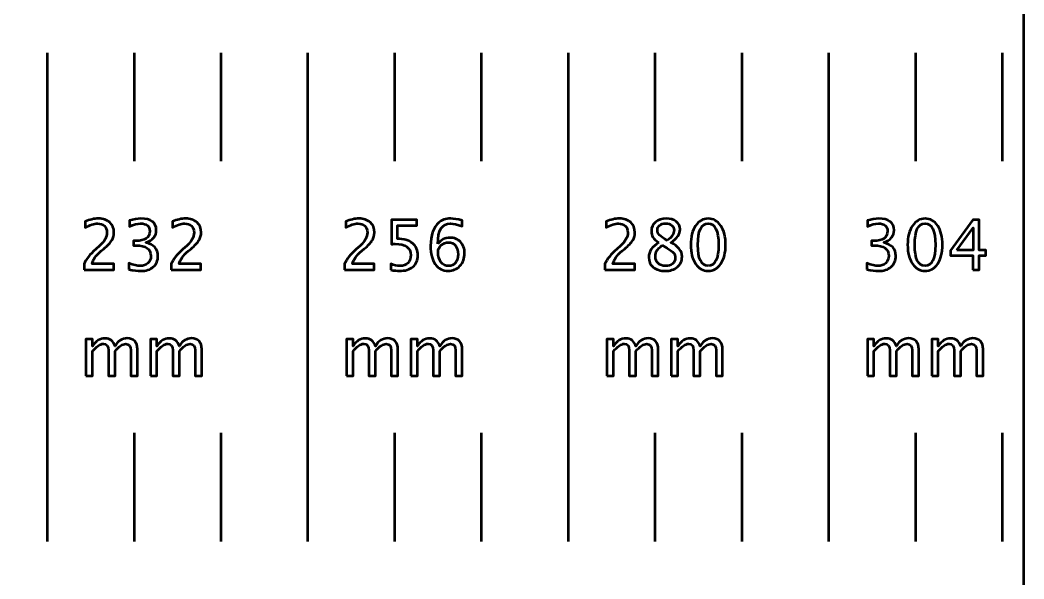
# Model space of a CAD drawing. Header units: centimetres. Extents: x -120 to 105, y -79 to 117.
# Drawn here: x 52.95 to 62.2, y -17.59 to -12.45 of the extents above; entities that cross this region are included whole.
import ezdxf

# ---------------------------------------------------------------- set-up
doc = ezdxf.new("R2010")
doc.units = ezdxf.units.CM
doc.header["$MEASUREMENT"] = 0
doc.layers.add('Layer 1', color=7, linetype='Continuous')

msp = doc.modelspace()

# ---------------------------------------------------------------- linework, layer by layer
at = {"layer": 'Layer 1', "lineweight": 53}
msp.add_open_spline([(23.8, -33.7), (23.52386, -33.7), (23.3, -33.47614), (23.3, -33.2), (23.3, -33.2), (23.3, -33.2), (23.3, 6.2), (23.3, 6.2), (23.3, 6.2), (23.3, 6.47614), (23.52386, 6.7), (23.8, 6.7), (23.8, 6.7), (27.54218, 6.7), (33.02796, 6.7), (36.2, 6.7), (36.2, 6.7), (36.47614, 6.7), (36.7, 6.47614), (36.7, 6.2), (36.7, 6.2), (36.7, 6.2), (36.7, -11.3), (36.7, -11.3), (36.7, -11.3), (36.7, -11.3), (61.7, -11.3), (61.7, -11.3), (61.7, -11.3), (61.97614, -11.3), (62.2, -11.52386), (62.2, -11.8), (62.2, -11.8), (62.2, -11.8), (62.2, -18.2), (62.2, -18.2), (62.2, -18.2), (62.2, -18.47614), (61.97614, -18.7), (61.7, -18.7), (61.7, -18.7), (61.7, -18.7), (36.7, -18.7), (36.7, -18.7), (36.7, -18.7), (36.7, -18.7), (36.7, -33.2), (36.7, -33.2), (36.7, -33.2), (36.7, -33.47614), (36.47614, -33.7), (36.2, -33.7), (36.2, -33.7), (31.42225, -33.7), (28.57775, -33.7), (23.8, -33.7)], degree=3, knots=[0, 0, 0, 0, 0.0666667, 0.0666667, 0.0666667, 0.0666667, 0.1333333, 0.1333333, 0.1333333, 0.1333333, 0.2, 0.2, 0.2, 0.2, 0.2666667, 0.2666667, 0.2666667, 0.2666667, 0.3333333, 0.3333333, 0.3333333, 0.3333333, 0.4, 0.4, 0.4, 0.4, 0.4666667, 0.4666667, 0.4666667, 0.4666667, 0.5333333, 0.5333333, 0.5333333, 0.5333333, 0.6, 0.6, 0.6, 0.6, 0.6666667, 0.6666667, 0.6666667, 0.6666667, 0.7333333, 0.7333333, 0.7333333, 0.7333333, 0.8, 0.8, 0.8, 0.8, 0.8666667, 0.8666667, 0.8666667, 0.8666667, 1, 1, 1, 1], dxfattribs=at)
at = {"layer": 'Layer 1', "color": 5, "lineweight": 53}
for points in [[(53.2, -12.75), (53.2, -12.75), (53.2, -17.25), (53.2, -17.25)], [(54, -12.75), (54, -12.75), (54, -13.75), (54, -13.75)], [(54.8, -12.75), (54.8, -12.75), (54.8, -13.75), (54.8, -13.75)], [(55.6, -12.75), (55.6, -12.75), (55.6, -17.25), (55.6, -17.25)], [(56.4, -12.75), (56.4, -12.75), (56.4, -13.75), (56.4, -13.75)], [(57.2, -12.75), (57.2, -12.75), (57.2, -13.75), (57.2, -13.75)], [(58, -12.75), (58, -12.75), (58, -17.25), (58, -17.25)], [(58.8, -12.75), (58.8, -12.75), (58.8, -13.75), (58.8, -13.75)], [(59.6, -12.75), (59.6, -12.75), (59.6, -13.75), (59.6, -13.75)], [(60.4, -12.75), (60.4, -12.75), (60.4, -17.25), (60.4, -17.25)], [(61.2, -12.75), (61.2, -12.75), (61.2, -13.75), (61.2, -13.75)], [(62, -12.75), (62, -12.75), (62, -13.75), (62, -13.75)], [(54, -16.25), (54, -16.25), (54, -17.25), (54, -17.25)], [(54.8, -16.25), (54.8, -16.25), (54.8, -17.25), (54.8, -17.25)], [(56.4, -16.25), (56.4, -16.25), (56.4, -17.25), (56.4, -17.25)], [(57.2, -16.25), (57.2, -16.25), (57.2, -17.25), (57.2, -17.25)], [(58.8, -16.25), (58.8, -16.25), (58.8, -17.25), (58.8, -17.25)], [(59.6, -16.25), (59.6, -16.25), (59.6, -17.25), (59.6, -17.25)], [(61.2, -16.25), (61.2, -16.25), (61.2, -17.25), (61.2, -17.25)], [(62, -16.25), (62, -16.25), (62, -17.25), (62, -17.25)]]:
    msp.add_open_spline(points, degree=3, dxfattribs=at)
for points, knots in [([(53.53972, -14.74738), (53.53972, -14.74738), (53.53972, -14.69404), (53.53972, -14.69404), (53.53972, -14.69404), (53.5575, -14.65245), (53.59337, -14.60704), (53.64745, -14.55804), (53.64745, -14.55804), (53.64745, -14.55804), (53.68238, -14.52672), (53.68238, -14.52672), (53.68238, -14.52672), (53.72736, -14.48587), (53.7499, -14.44544), (53.7499, -14.40522), (53.7499, -14.40522), (53.7499, -14.3795), (53.74217, -14.35939), (53.72683, -14.34468), (53.72683, -14.34468), (53.71148, -14.32997), (53.69021, -14.32256), (53.66322, -14.32256), (53.66322, -14.32256), (53.63168, -14.32256), (53.59433, -14.33463), (53.55115, -14.35876), (53.55115, -14.35876), (53.55115, -14.35876), (53.55115, -14.30542), (53.55115, -14.30542), (53.55115, -14.30542), (53.59189, -14.28637), (53.63243, -14.27684), (53.67285, -14.27684), (53.67285, -14.27684), (53.71582, -14.27684), (53.75032, -14.28838), (53.77636, -14.31156), (53.77636, -14.31156), (53.80229, -14.33474), (53.81531, -14.36543), (53.81531, -14.40374), (53.81531, -14.40374), (53.81531, -14.43126), (53.80874, -14.4557), (53.79562, -14.47698), (53.79562, -14.47698), (53.78239, -14.49835), (53.75794, -14.52418), (53.72207, -14.55466), (53.72207, -14.55466), (53.72207, -14.55466), (53.69847, -14.57477), (53.69847, -14.57477), (53.69847, -14.57477), (53.64936, -14.61636), (53.621, -14.65615), (53.61338, -14.69404), (53.61338, -14.69404), (53.61338, -14.69404), (53.8134, -14.69404), (53.8134, -14.69404), (53.8134, -14.69404), (53.8134, -14.69404), (53.8134, -14.74738), (53.8134, -14.74738), (53.8134, -14.74738), (53.8134, -14.74738), (53.53972, -14.74738), (53.53972, -14.74738)], [0, 0, 0, 0, 0.0526316, 0.0526316, 0.0526316, 0.0526316, 0.1052632, 0.1052632, 0.1052632, 0.1052632, 0.1578947, 0.1578947, 0.1578947, 0.1578947, 0.2105263, 0.2105263, 0.2105263, 0.2105263, 0.2631579, 0.2631579, 0.2631579, 0.2631579, 0.3157895, 0.3157895, 0.3157895, 0.3157895, 0.3684211, 0.3684211, 0.3684211, 0.3684211, 0.4210526, 0.4210526, 0.4210526, 0.4210526, 0.4736842, 0.4736842, 0.4736842, 0.4736842, 0.5263158, 0.5263158, 0.5263158, 0.5263158, 0.5789474, 0.5789474, 0.5789474, 0.5789474, 0.6315789, 0.6315789, 0.6315789, 0.6315789, 0.6842105, 0.6842105, 0.6842105, 0.6842105, 0.7368421, 0.7368421, 0.7368421, 0.7368421, 0.7894737, 0.7894737, 0.7894737, 0.7894737, 0.8421053, 0.8421053, 0.8421053, 0.8421053, 0.8947368, 0.8947368, 0.8947368, 0.8947368, 1, 1, 1, 1]), ([(53.95331, -14.7442), (53.95331, -14.7442), (53.95331, -14.68705), (53.95331, -14.68705), (53.95331, -14.68705), (53.99691, -14.70441), (54.0311, -14.71309), (54.05618, -14.71309), (54.05618, -14.71309), (54.08571, -14.71309), (54.10952, -14.70462), (54.12783, -14.68758), (54.12783, -14.68758), (54.14614, -14.67054), (54.15524, -14.64832), (54.15524, -14.62101), (54.15524, -14.62101), (54.15524, -14.55624), (54.11016, -14.52386), (54.01999, -14.52386), (54.01999, -14.52386), (54.01999, -14.52386), (53.99586, -14.52386), (53.99586, -14.52386), (53.99586, -14.52386), (53.99586, -14.52386), (53.99586, -14.4829), (53.99586, -14.4829), (53.99586, -14.4829), (53.99586, -14.4829), (54.01723, -14.48258), (54.01723, -14.48258), (54.01723, -14.48258), (54.10201, -14.48258), (54.14445, -14.45274), (54.14445, -14.39294), (54.14445, -14.39294), (54.14445, -14.34606), (54.11629, -14.32256), (54.0601, -14.32256), (54.0601, -14.32256), (54.02993, -14.32256), (53.99649, -14.33124), (53.95966, -14.3486), (53.95966, -14.3486), (53.95966, -14.3486), (53.95966, -14.29526), (53.95966, -14.29526), (53.95966, -14.29526), (53.99575, -14.28298), (54.03057, -14.27684), (54.06401, -14.27684), (54.06401, -14.27684), (54.10952, -14.27684), (54.14455, -14.28595), (54.16889, -14.30415), (54.16889, -14.30415), (54.19323, -14.32225), (54.20541, -14.3486), (54.20541, -14.3831), (54.20541, -14.3831), (54.20541, -14.43697), (54.17355, -14.47539), (54.10973, -14.49825), (54.10973, -14.49825), (54.18371, -14.5155), (54.22065, -14.55603), (54.22065, -14.62006), (54.22065, -14.62006), (54.22065, -14.66324), (54.20636, -14.69721), (54.17789, -14.72187), (54.17789, -14.72187), (54.14942, -14.74653), (54.11026, -14.75881), (54.06052, -14.75881), (54.06052, -14.75881), (54.03216, -14.75881), (53.99649, -14.75394), (53.95331, -14.7442)], [0, 0, 0, 0, 0.047619, 0.047619, 0.047619, 0.047619, 0.0952381, 0.0952381, 0.0952381, 0.0952381, 0.1428571, 0.1428571, 0.1428571, 0.1428571, 0.1904762, 0.1904762, 0.1904762, 0.1904762, 0.2380952, 0.2380952, 0.2380952, 0.2380952, 0.2857143, 0.2857143, 0.2857143, 0.2857143, 0.3333333, 0.3333333, 0.3333333, 0.3333333, 0.3809524, 0.3809524, 0.3809524, 0.3809524, 0.4285714, 0.4285714, 0.4285714, 0.4285714, 0.4761905, 0.4761905, 0.4761905, 0.4761905, 0.5238095, 0.5238095, 0.5238095, 0.5238095, 0.5714286, 0.5714286, 0.5714286, 0.5714286, 0.6190476, 0.6190476, 0.6190476, 0.6190476, 0.6666667, 0.6666667, 0.6666667, 0.6666667, 0.7142857, 0.7142857, 0.7142857, 0.7142857, 0.7619048, 0.7619048, 0.7619048, 0.7619048, 0.8095238, 0.8095238, 0.8095238, 0.8095238, 0.8571429, 0.8571429, 0.8571429, 0.8571429, 0.9047619, 0.9047619, 0.9047619, 0.9047619, 1, 1, 1, 1]), ([(54.34278, -14.74738), (54.34278, -14.74738), (54.34278, -14.69404), (54.34278, -14.69404), (54.34278, -14.69404), (54.36056, -14.65245), (54.39643, -14.60704), (54.45051, -14.55804), (54.45051, -14.55804), (54.45051, -14.55804), (54.48544, -14.52672), (54.48544, -14.52672), (54.48544, -14.52672), (54.53042, -14.48587), (54.55296, -14.44544), (54.55296, -14.40522), (54.55296, -14.40522), (54.55296, -14.3795), (54.54523, -14.35939), (54.52989, -14.34468), (54.52989, -14.34468), (54.51454, -14.32997), (54.49327, -14.32256), (54.46628, -14.32256), (54.46628, -14.32256), (54.43474, -14.32256), (54.39739, -14.33463), (54.35421, -14.35876), (54.35421, -14.35876), (54.35421, -14.35876), (54.35421, -14.30542), (54.35421, -14.30542), (54.35421, -14.30542), (54.39495, -14.28637), (54.43549, -14.27684), (54.47591, -14.27684), (54.47591, -14.27684), (54.51888, -14.27684), (54.55338, -14.28838), (54.57942, -14.31156), (54.57942, -14.31156), (54.60535, -14.33474), (54.61837, -14.36543), (54.61837, -14.40374), (54.61837, -14.40374), (54.61837, -14.43126), (54.6118, -14.4557), (54.59868, -14.47698), (54.59868, -14.47698), (54.58545, -14.49835), (54.561, -14.52418), (54.52513, -14.55466), (54.52513, -14.55466), (54.52513, -14.55466), (54.50153, -14.57477), (54.50153, -14.57477), (54.50153, -14.57477), (54.45242, -14.61636), (54.42406, -14.65615), (54.41644, -14.69404), (54.41644, -14.69404), (54.41644, -14.69404), (54.61646, -14.69404), (54.61646, -14.69404), (54.61646, -14.69404), (54.61646, -14.69404), (54.61646, -14.74738), (54.61646, -14.74738), (54.61646, -14.74738), (54.61646, -14.74738), (54.34278, -14.74738), (54.34278, -14.74738)], [0, 0, 0, 0, 0.0526316, 0.0526316, 0.0526316, 0.0526316, 0.1052632, 0.1052632, 0.1052632, 0.1052632, 0.1578947, 0.1578947, 0.1578947, 0.1578947, 0.2105263, 0.2105263, 0.2105263, 0.2105263, 0.2631579, 0.2631579, 0.2631579, 0.2631579, 0.3157895, 0.3157895, 0.3157895, 0.3157895, 0.3684211, 0.3684211, 0.3684211, 0.3684211, 0.4210526, 0.4210526, 0.4210526, 0.4210526, 0.4736842, 0.4736842, 0.4736842, 0.4736842, 0.5263158, 0.5263158, 0.5263158, 0.5263158, 0.5789474, 0.5789474, 0.5789474, 0.5789474, 0.6315789, 0.6315789, 0.6315789, 0.6315789, 0.6842105, 0.6842105, 0.6842105, 0.6842105, 0.7368421, 0.7368421, 0.7368421, 0.7368421, 0.7894737, 0.7894737, 0.7894737, 0.7894737, 0.8421053, 0.8421053, 0.8421053, 0.8421053, 0.8947368, 0.8947368, 0.8947368, 0.8947368, 1, 1, 1, 1]), ([(55.93972, -14.74738), (55.93972, -14.74738), (55.93972, -14.69404), (55.93972, -14.69404), (55.93972, -14.69404), (55.9575, -14.65245), (55.99337, -14.60704), (56.04745, -14.55804), (56.04745, -14.55804), (56.04745, -14.55804), (56.08238, -14.52672), (56.08238, -14.52672), (56.08238, -14.52672), (56.12736, -14.48587), (56.1499, -14.44544), (56.1499, -14.40522), (56.1499, -14.40522), (56.1499, -14.3795), (56.14217, -14.35939), (56.12683, -14.34468), (56.12683, -14.34468), (56.11148, -14.32997), (56.09021, -14.32256), (56.06322, -14.32256), (56.06322, -14.32256), (56.03168, -14.32256), (55.99433, -14.33463), (55.95115, -14.35876), (55.95115, -14.35876), (55.95115, -14.35876), (55.95115, -14.30542), (55.95115, -14.30542), (55.95115, -14.30542), (55.99189, -14.28637), (56.03243, -14.27684), (56.07285, -14.27684), (56.07285, -14.27684), (56.11582, -14.27684), (56.15032, -14.28838), (56.17636, -14.31156), (56.17636, -14.31156), (56.20229, -14.33474), (56.21531, -14.36543), (56.21531, -14.40374), (56.21531, -14.40374), (56.21531, -14.43126), (56.20874, -14.4557), (56.19562, -14.47698), (56.19562, -14.47698), (56.18239, -14.49835), (56.15794, -14.52418), (56.12207, -14.55466), (56.12207, -14.55466), (56.12207, -14.55466), (56.09847, -14.57477), (56.09847, -14.57477), (56.09847, -14.57477), (56.04936, -14.61636), (56.021, -14.65615), (56.01338, -14.69404), (56.01338, -14.69404), (56.01338, -14.69404), (56.2134, -14.69404), (56.2134, -14.69404), (56.2134, -14.69404), (56.2134, -14.69404), (56.2134, -14.74738), (56.2134, -14.74738), (56.2134, -14.74738), (56.2134, -14.74738), (55.93972, -14.74738), (55.93972, -14.74738)], [0, 0, 0, 0, 0.0526316, 0.0526316, 0.0526316, 0.0526316, 0.1052632, 0.1052632, 0.1052632, 0.1052632, 0.1578947, 0.1578947, 0.1578947, 0.1578947, 0.2105263, 0.2105263, 0.2105263, 0.2105263, 0.2631579, 0.2631579, 0.2631579, 0.2631579, 0.3157895, 0.3157895, 0.3157895, 0.3157895, 0.3684211, 0.3684211, 0.3684211, 0.3684211, 0.4210526, 0.4210526, 0.4210526, 0.4210526, 0.4736842, 0.4736842, 0.4736842, 0.4736842, 0.5263158, 0.5263158, 0.5263158, 0.5263158, 0.5789474, 0.5789474, 0.5789474, 0.5789474, 0.6315789, 0.6315789, 0.6315789, 0.6315789, 0.6842105, 0.6842105, 0.6842105, 0.6842105, 0.7368421, 0.7368421, 0.7368421, 0.7368421, 0.7894737, 0.7894737, 0.7894737, 0.7894737, 0.8421053, 0.8421053, 0.8421053, 0.8421053, 0.8947368, 0.8947368, 0.8947368, 0.8947368, 1, 1, 1, 1]), ([(56.36601, -14.74929), (56.36601, -14.74929), (56.36601, -14.69467), (56.36601, -14.69467), (56.36601, -14.69467), (56.39638, -14.70695), (56.42517, -14.71309), (56.45269, -14.71309), (56.45269, -14.71309), (56.48274, -14.71309), (56.50645, -14.7042), (56.5237, -14.68642), (56.5237, -14.68642), (56.54095, -14.66864), (56.54953, -14.64419), (56.54953, -14.61308), (56.54953, -14.61308), (56.54953, -14.57963), (56.53735, -14.55402), (56.51301, -14.53635), (56.51301, -14.53635), (56.48867, -14.51867), (56.45343, -14.50989), (56.40739, -14.50989), (56.40739, -14.50989), (56.3967, -14.50989), (56.38538, -14.51063), (56.37363, -14.51211), (56.37363, -14.51211), (56.37363, -14.51211), (56.37363, -14.28827), (56.37363, -14.28827), (56.37363, -14.28827), (56.37363, -14.28827), (56.60604, -14.28827), (56.60604, -14.28827), (56.60604, -14.28827), (56.60604, -14.28827), (56.60604, -14.34161), (56.60604, -14.34161), (56.60604, -14.34161), (56.60604, -14.34161), (56.42697, -14.34161), (56.42697, -14.34161), (56.42697, -14.34161), (56.42697, -14.34161), (56.42697, -14.4629), (56.42697, -14.4629), (56.42697, -14.4629), (56.48603, -14.4629), (56.53206, -14.47645), (56.56519, -14.50354), (56.56519, -14.50354), (56.59831, -14.53053), (56.61493, -14.56799), (56.61493, -14.61593), (56.61493, -14.61593), (56.61493, -14.6606), (56.5999, -14.69552), (56.56985, -14.72082), (56.56985, -14.72082), (56.53979, -14.74611), (56.4983, -14.75881), (56.44539, -14.75881), (56.44539, -14.75881), (56.42178, -14.75881), (56.39533, -14.75564), (56.36601, -14.74929)], [0, 0, 0, 0, 0.0555556, 0.0555556, 0.0555556, 0.0555556, 0.1111111, 0.1111111, 0.1111111, 0.1111111, 0.1666667, 0.1666667, 0.1666667, 0.1666667, 0.2222222, 0.2222222, 0.2222222, 0.2222222, 0.2777778, 0.2777778, 0.2777778, 0.2777778, 0.3333333, 0.3333333, 0.3333333, 0.3333333, 0.3888889, 0.3888889, 0.3888889, 0.3888889, 0.4444444, 0.4444444, 0.4444444, 0.4444444, 0.5, 0.5, 0.5, 0.5, 0.5555556, 0.5555556, 0.5555556, 0.5555556, 0.6111111, 0.6111111, 0.6111111, 0.6111111, 0.6666667, 0.6666667, 0.6666667, 0.6666667, 0.7222222, 0.7222222, 0.7222222, 0.7222222, 0.7777778, 0.7777778, 0.7777778, 0.7777778, 0.8333333, 0.8333333, 0.8333333, 0.8333333, 0.8888889, 0.8888889, 0.8888889, 0.8888889, 1, 1, 1, 1]), ([(56.79929, -14.50947), (56.8285, -14.47168), (56.86522, -14.45274), (56.90946, -14.45274), (56.90946, -14.45274), (56.94957, -14.45274), (56.98238, -14.46597), (57.00799, -14.49253), (57.00799, -14.49253), (57.0335, -14.5191), (57.04631, -14.55318), (57.04631, -14.59477), (57.04631, -14.59477), (57.04631, -14.6425), (57.03202, -14.68176), (57.00334, -14.71256), (57.00334, -14.71256), (56.97466, -14.74336), (56.93825, -14.75881), (56.89391, -14.75881), (56.89391, -14.75881), (56.84353, -14.75881), (56.80395, -14.73838), (56.77548, -14.69764), (56.77548, -14.69764), (56.7469, -14.65679), (56.73262, -14.60027), (56.73262, -14.5282), (56.73262, -14.5282), (56.73262, -14.43104), (56.75759, -14.35982), (56.80744, -14.31431), (56.80744, -14.31431), (56.83453, -14.28933), (56.872, -14.27684), (56.91973, -14.27684), (56.91973, -14.27684), (56.94746, -14.27684), (56.98185, -14.28256), (57.02281, -14.29399), (57.02281, -14.29399), (57.02281, -14.29399), (57.02281, -14.34733), (57.02281, -14.34733), (57.02281, -14.34733), (56.97952, -14.33082), (56.94396, -14.32256), (56.91602, -14.32256), (56.91602, -14.32256), (56.83824, -14.32256), (56.79929, -14.3849), (56.79929, -14.50947)], [0, 0, 0, 0, 0.0714286, 0.0714286, 0.0714286, 0.0714286, 0.1428571, 0.1428571, 0.1428571, 0.1428571, 0.2142857, 0.2142857, 0.2142857, 0.2142857, 0.2857143, 0.2857143, 0.2857143, 0.2857143, 0.3571429, 0.3571429, 0.3571429, 0.3571429, 0.4285714, 0.4285714, 0.4285714, 0.4285714, 0.5, 0.5, 0.5, 0.5, 0.5714286, 0.5714286, 0.5714286, 0.5714286, 0.6428571, 0.6428571, 0.6428571, 0.6428571, 0.7142857, 0.7142857, 0.7142857, 0.7142857, 0.7857143, 0.7857143, 0.7857143, 0.7857143, 0.8571429, 0.8571429, 0.8571429, 0.8571429, 1, 1, 1, 1]), ([(58.33972, -14.74738), (58.33972, -14.74738), (58.33972, -14.69404), (58.33972, -14.69404), (58.33972, -14.69404), (58.3575, -14.65245), (58.39337, -14.60704), (58.44745, -14.55804), (58.44745, -14.55804), (58.44745, -14.55804), (58.48238, -14.52672), (58.48238, -14.52672), (58.48238, -14.52672), (58.52736, -14.48587), (58.5499, -14.44544), (58.5499, -14.40522), (58.5499, -14.40522), (58.5499, -14.3795), (58.54217, -14.35939), (58.52683, -14.34468), (58.52683, -14.34468), (58.51148, -14.32997), (58.49021, -14.32256), (58.46322, -14.32256), (58.46322, -14.32256), (58.43168, -14.32256), (58.39433, -14.33463), (58.35115, -14.35876), (58.35115, -14.35876), (58.35115, -14.35876), (58.35115, -14.30542), (58.35115, -14.30542), (58.35115, -14.30542), (58.39189, -14.28637), (58.43243, -14.27684), (58.47285, -14.27684), (58.47285, -14.27684), (58.51582, -14.27684), (58.55032, -14.28838), (58.57636, -14.31156), (58.57636, -14.31156), (58.60229, -14.33474), (58.61531, -14.36543), (58.61531, -14.40374), (58.61531, -14.40374), (58.61531, -14.43126), (58.60874, -14.4557), (58.59562, -14.47698), (58.59562, -14.47698), (58.58239, -14.49835), (58.55794, -14.52418), (58.52207, -14.55466), (58.52207, -14.55466), (58.52207, -14.55466), (58.49847, -14.57477), (58.49847, -14.57477), (58.49847, -14.57477), (58.44936, -14.61636), (58.421, -14.65615), (58.41338, -14.69404), (58.41338, -14.69404), (58.41338, -14.69404), (58.6134, -14.69404), (58.6134, -14.69404), (58.6134, -14.69404), (58.6134, -14.69404), (58.6134, -14.74738), (58.6134, -14.74738), (58.6134, -14.74738), (58.6134, -14.74738), (58.33972, -14.74738), (58.33972, -14.74738)], [0, 0, 0, 0, 0.0526316, 0.0526316, 0.0526316, 0.0526316, 0.1052632, 0.1052632, 0.1052632, 0.1052632, 0.1578947, 0.1578947, 0.1578947, 0.1578947, 0.2105263, 0.2105263, 0.2105263, 0.2105263, 0.2631579, 0.2631579, 0.2631579, 0.2631579, 0.3157895, 0.3157895, 0.3157895, 0.3157895, 0.3684211, 0.3684211, 0.3684211, 0.3684211, 0.4210526, 0.4210526, 0.4210526, 0.4210526, 0.4736842, 0.4736842, 0.4736842, 0.4736842, 0.5263158, 0.5263158, 0.5263158, 0.5263158, 0.5789474, 0.5789474, 0.5789474, 0.5789474, 0.6315789, 0.6315789, 0.6315789, 0.6315789, 0.6842105, 0.6842105, 0.6842105, 0.6842105, 0.7368421, 0.7368421, 0.7368421, 0.7368421, 0.7894737, 0.7894737, 0.7894737, 0.7894737, 0.8421053, 0.8421053, 0.8421053, 0.8421053, 0.8947368, 0.8947368, 0.8947368, 0.8947368, 1, 1, 1, 1]), ([(58.83459, -14.49751), (58.8094, -14.47994), (58.79183, -14.46364), (58.78199, -14.44851), (58.78199, -14.44851), (58.77215, -14.43348), (58.76728, -14.41527), (58.76728, -14.394), (58.76728, -14.394), (58.76728, -14.35929), (58.77998, -14.33103), (58.80527, -14.30934), (58.80527, -14.30934), (58.83067, -14.28764), (58.8638, -14.27684), (58.90465, -14.27684), (58.90465, -14.27684), (58.94233, -14.27684), (58.97291, -14.28605), (58.9963, -14.30447), (58.9963, -14.30447), (59.01969, -14.32278), (59.03144, -14.34669), (59.03144, -14.37601), (59.03144, -14.37601), (59.03144, -14.42046), (59.00297, -14.46099), (58.94614, -14.49751), (58.94614, -14.49751), (59.01525, -14.53137), (59.04986, -14.57508), (59.04986, -14.62863), (59.04986, -14.62863), (59.04986, -14.66684), (59.03536, -14.69806), (59.00646, -14.7224), (59.00646, -14.7224), (58.97757, -14.74664), (58.94042, -14.75881), (58.89492, -14.75881), (58.89492, -14.75881), (58.84951, -14.75881), (58.81289, -14.74738), (58.78495, -14.72452), (58.78495, -14.72452), (58.75712, -14.70177), (58.74315, -14.67171), (58.74315, -14.63456), (58.74315, -14.63456), (58.74315, -14.57953), (58.77363, -14.53391), (58.83459, -14.49751)], [0, 0, 0, 0, 0.0714286, 0.0714286, 0.0714286, 0.0714286, 0.1428571, 0.1428571, 0.1428571, 0.1428571, 0.2142857, 0.2142857, 0.2142857, 0.2142857, 0.2857143, 0.2857143, 0.2857143, 0.2857143, 0.3571429, 0.3571429, 0.3571429, 0.3571429, 0.4285714, 0.4285714, 0.4285714, 0.4285714, 0.5, 0.5, 0.5, 0.5, 0.5714286, 0.5714286, 0.5714286, 0.5714286, 0.6428571, 0.6428571, 0.6428571, 0.6428571, 0.7142857, 0.7142857, 0.7142857, 0.7142857, 0.7857143, 0.7857143, 0.7857143, 0.7857143, 0.8571429, 0.8571429, 0.8571429, 0.8571429, 1, 1, 1, 1]), ([(58.91206, -14.47835), (58.95482, -14.45009), (58.9762, -14.41877), (58.9762, -14.38416), (58.9762, -14.38416), (58.9762, -14.36564), (58.969, -14.35082), (58.95471, -14.3395), (58.95471, -14.3395), (58.94032, -14.32817), (58.92159, -14.32256), (58.89841, -14.32256), (58.89841, -14.32256), (58.87597, -14.32256), (58.85766, -14.32807), (58.84359, -14.33918), (58.84359, -14.33918), (58.82951, -14.35029), (58.82253, -14.36458), (58.82253, -14.38225), (58.82253, -14.38225), (58.82253, -14.3994), (58.82888, -14.41485), (58.84158, -14.42861), (58.84158, -14.42861), (58.85428, -14.44226), (58.87777, -14.45888), (58.91206, -14.47835)], [0, 0, 0, 0, 0.125, 0.125, 0.125, 0.125, 0.25, 0.25, 0.25, 0.25, 0.375, 0.375, 0.375, 0.375, 0.5, 0.5, 0.5, 0.5, 0.625, 0.625, 0.625, 0.625, 0.75, 0.75, 0.75, 0.75, 1, 1, 1, 1]), ([(59.29073, -14.75881), (59.24258, -14.75881), (59.20374, -14.73669), (59.17431, -14.69256), (59.17431, -14.69256), (59.14479, -14.64843), (59.13008, -14.59022), (59.13008, -14.51783), (59.13008, -14.51783), (59.13008, -14.44544), (59.14479, -14.38723), (59.17431, -14.3431), (59.17431, -14.3431), (59.20374, -14.29896), (59.24258, -14.27684), (59.29073, -14.27684), (59.29073, -14.27684), (59.3391, -14.27684), (59.37794, -14.29886), (59.40736, -14.34288), (59.40736, -14.34288), (59.43667, -14.38691), (59.45139, -14.44523), (59.45139, -14.51783), (59.45139, -14.51783), (59.45139, -14.59022), (59.43667, -14.64843), (59.40736, -14.69256), (59.40736, -14.69256), (59.37794, -14.73669), (59.3391, -14.75881), (59.29073, -14.75881)], [0, 0, 0, 0, 0.1111111, 0.1111111, 0.1111111, 0.1111111, 0.2222222, 0.2222222, 0.2222222, 0.2222222, 0.3333333, 0.3333333, 0.3333333, 0.3333333, 0.4444444, 0.4444444, 0.4444444, 0.4444444, 0.5555556, 0.5555556, 0.5555556, 0.5555556, 0.6666667, 0.6666667, 0.6666667, 0.6666667, 0.7777778, 0.7777778, 0.7777778, 0.7777778, 1, 1, 1, 1]), ([(59.29062, -14.71309), (59.35423, -14.71309), (59.38598, -14.648), (59.38598, -14.51783), (59.38598, -14.51783), (59.38598, -14.38765), (59.35423, -14.32256), (59.29062, -14.32256), (59.29062, -14.32256), (59.22723, -14.32256), (59.19548, -14.38765), (59.19548, -14.51783), (59.19548, -14.51783), (59.19548, -14.648), (59.22723, -14.71309), (59.29062, -14.71309)], [0, 0, 0, 0, 0.2, 0.2, 0.2, 0.2, 0.4, 0.4, 0.4, 0.4, 0.6, 0.6, 0.6, 0.6, 1, 1, 1, 1]), ([(60.75178, -14.7442), (60.75178, -14.7442), (60.75178, -14.68705), (60.75178, -14.68705), (60.75178, -14.68705), (60.79538, -14.70441), (60.82957, -14.71309), (60.85465, -14.71309), (60.85465, -14.71309), (60.88418, -14.71309), (60.90799, -14.70462), (60.9263, -14.68758), (60.9263, -14.68758), (60.94461, -14.67054), (60.95371, -14.64832), (60.95371, -14.62101), (60.95371, -14.62101), (60.95371, -14.55624), (60.90863, -14.52386), (60.81846, -14.52386), (60.81846, -14.52386), (60.81846, -14.52386), (60.79433, -14.52386), (60.79433, -14.52386), (60.79433, -14.52386), (60.79433, -14.52386), (60.79433, -14.4829), (60.79433, -14.4829), (60.79433, -14.4829), (60.79433, -14.4829), (60.8157, -14.48258), (60.8157, -14.48258), (60.8157, -14.48258), (60.90048, -14.48258), (60.94292, -14.45274), (60.94292, -14.39294), (60.94292, -14.39294), (60.94292, -14.34606), (60.91476, -14.32256), (60.85857, -14.32256), (60.85857, -14.32256), (60.8284, -14.32256), (60.79496, -14.33124), (60.75813, -14.3486), (60.75813, -14.3486), (60.75813, -14.3486), (60.75813, -14.29526), (60.75813, -14.29526), (60.75813, -14.29526), (60.79422, -14.28298), (60.82904, -14.27684), (60.86248, -14.27684), (60.86248, -14.27684), (60.90799, -14.27684), (60.94302, -14.28595), (60.96736, -14.30415), (60.96736, -14.30415), (60.9917, -14.32225), (61.00388, -14.3486), (61.00388, -14.3831), (61.00388, -14.3831), (61.00388, -14.43697), (60.97202, -14.47539), (60.9082, -14.49825), (60.9082, -14.49825), (60.98218, -14.5155), (61.01912, -14.55603), (61.01912, -14.62006), (61.01912, -14.62006), (61.01912, -14.66324), (61.00483, -14.69721), (60.97636, -14.72187), (60.97636, -14.72187), (60.94789, -14.74653), (60.90873, -14.75881), (60.85899, -14.75881), (60.85899, -14.75881), (60.83063, -14.75881), (60.79496, -14.75394), (60.75178, -14.7442)], [0, 0, 0, 0, 0.047619, 0.047619, 0.047619, 0.047619, 0.0952381, 0.0952381, 0.0952381, 0.0952381, 0.1428571, 0.1428571, 0.1428571, 0.1428571, 0.1904762, 0.1904762, 0.1904762, 0.1904762, 0.2380952, 0.2380952, 0.2380952, 0.2380952, 0.2857143, 0.2857143, 0.2857143, 0.2857143, 0.3333333, 0.3333333, 0.3333333, 0.3333333, 0.3809524, 0.3809524, 0.3809524, 0.3809524, 0.4285714, 0.4285714, 0.4285714, 0.4285714, 0.4761905, 0.4761905, 0.4761905, 0.4761905, 0.5238095, 0.5238095, 0.5238095, 0.5238095, 0.5714286, 0.5714286, 0.5714286, 0.5714286, 0.6190476, 0.6190476, 0.6190476, 0.6190476, 0.6666667, 0.6666667, 0.6666667, 0.6666667, 0.7142857, 0.7142857, 0.7142857, 0.7142857, 0.7619048, 0.7619048, 0.7619048, 0.7619048, 0.8095238, 0.8095238, 0.8095238, 0.8095238, 0.8571429, 0.8571429, 0.8571429, 0.8571429, 0.9047619, 0.9047619, 0.9047619, 0.9047619, 1, 1, 1, 1]), ([(61.2892, -14.75881), (61.24105, -14.75881), (61.20221, -14.73669), (61.17278, -14.69256), (61.17278, -14.69256), (61.14326, -14.64843), (61.12855, -14.59022), (61.12855, -14.51783), (61.12855, -14.51783), (61.12855, -14.44544), (61.14326, -14.38723), (61.17278, -14.3431), (61.17278, -14.3431), (61.20221, -14.29896), (61.24105, -14.27684), (61.2892, -14.27684), (61.2892, -14.27684), (61.33757, -14.27684), (61.37641, -14.29886), (61.40583, -14.34288), (61.40583, -14.34288), (61.43514, -14.38691), (61.44986, -14.44523), (61.44986, -14.51783), (61.44986, -14.51783), (61.44986, -14.59022), (61.43514, -14.64843), (61.40583, -14.69256), (61.40583, -14.69256), (61.37641, -14.73669), (61.33757, -14.75881), (61.2892, -14.75881)], [0, 0, 0, 0, 0.1111111, 0.1111111, 0.1111111, 0.1111111, 0.2222222, 0.2222222, 0.2222222, 0.2222222, 0.3333333, 0.3333333, 0.3333333, 0.3333333, 0.4444444, 0.4444444, 0.4444444, 0.4444444, 0.5555556, 0.5555556, 0.5555556, 0.5555556, 0.6666667, 0.6666667, 0.6666667, 0.6666667, 0.7777778, 0.7777778, 0.7777778, 0.7777778, 1, 1, 1, 1]), ([(61.28909, -14.71309), (61.3527, -14.71309), (61.38445, -14.648), (61.38445, -14.51783), (61.38445, -14.51783), (61.38445, -14.38765), (61.3527, -14.32256), (61.28909, -14.32256), (61.28909, -14.32256), (61.2257, -14.32256), (61.19395, -14.38765), (61.19395, -14.51783), (61.19395, -14.51783), (61.19395, -14.648), (61.2257, -14.71309), (61.28909, -14.71309)], [0, 0, 0, 0, 0.2, 0.2, 0.2, 0.2, 0.4, 0.4, 0.4, 0.4, 0.6, 0.6, 0.6, 0.6, 1, 1, 1, 1]), ([(61.72947, -14.74738), (61.72947, -14.74738), (61.72947, -14.6172), (61.72947, -14.6172), (61.72947, -14.6172), (61.72947, -14.6172), (61.52246, -14.6172), (61.52246, -14.6172), (61.52246, -14.6172), (61.52246, -14.6172), (61.52246, -14.57085), (61.52246, -14.57085), (61.52246, -14.57085), (61.52246, -14.57085), (61.72947, -14.28827), (61.72947, -14.28827), (61.72947, -14.28827), (61.72947, -14.28827), (61.78662, -14.28827), (61.78662, -14.28827), (61.78662, -14.28827), (61.78662, -14.28827), (61.78662, -14.56704), (61.78662, -14.56704), (61.78662, -14.56704), (61.78662, -14.56704), (61.84821, -14.56704), (61.84821, -14.56704), (61.84821, -14.56704), (61.84821, -14.56704), (61.84821, -14.6172), (61.84821, -14.6172), (61.84821, -14.6172), (61.84821, -14.6172), (61.78662, -14.6172), (61.78662, -14.6172), (61.78662, -14.6172), (61.78662, -14.6172), (61.78662, -14.74738), (61.78662, -14.74738), (61.78662, -14.74738), (61.78662, -14.74738), (61.72947, -14.74738), (61.72947, -14.74738)], [0, 0, 0, 0, 0.0833333, 0.0833333, 0.0833333, 0.0833333, 0.1666667, 0.1666667, 0.1666667, 0.1666667, 0.25, 0.25, 0.25, 0.25, 0.3333333, 0.3333333, 0.3333333, 0.3333333, 0.4166667, 0.4166667, 0.4166667, 0.4166667, 0.5, 0.5, 0.5, 0.5, 0.5833333, 0.5833333, 0.5833333, 0.5833333, 0.6666667, 0.6666667, 0.6666667, 0.6666667, 0.75, 0.75, 0.75, 0.75, 0.8333333, 0.8333333, 0.8333333, 0.8333333, 1, 1, 1, 1]), ([(61.58267, -14.56704), (61.58267, -14.56704), (61.73328, -14.56704), (61.73328, -14.56704), (61.73328, -14.56704), (61.73328, -14.56704), (61.73328, -14.36363), (61.73328, -14.36363), (61.73328, -14.36363), (61.73328, -14.36363), (61.58267, -14.56704), (61.58267, -14.56704)], [0, 0, 0, 0, 0.25, 0.25, 0.25, 0.25, 0.5, 0.5, 0.5, 0.5, 1, 1, 1, 1]), ([(56.98535, -14.60683), (56.98535, -14.57286), (56.97751, -14.54598), (56.96174, -14.52619), (56.96174, -14.52619), (56.94598, -14.5064), (56.92439, -14.49655), (56.89697, -14.49655), (56.89697, -14.49655), (56.87083, -14.49655), (56.8485, -14.50523), (56.82988, -14.5227), (56.82988, -14.5227), (56.81114, -14.54005), (56.80183, -14.56101), (56.80183, -14.58545), (56.80183, -14.58545), (56.80183, -14.62398), (56.81072, -14.65488), (56.82839, -14.67816), (56.82839, -14.67816), (56.84617, -14.70145), (56.86967, -14.71309), (56.89888, -14.71309), (56.89888, -14.71309), (56.92544, -14.71309), (56.9465, -14.70356), (56.96206, -14.68451), (56.96206, -14.68451), (56.97762, -14.66546), (56.98535, -14.63954), (56.98535, -14.60683)], [0, 0, 0, 0, 0.1111111, 0.1111111, 0.1111111, 0.1111111, 0.2222222, 0.2222222, 0.2222222, 0.2222222, 0.3333333, 0.3333333, 0.3333333, 0.3333333, 0.4444444, 0.4444444, 0.4444444, 0.4444444, 0.5555556, 0.5555556, 0.5555556, 0.5555556, 0.6666667, 0.6666667, 0.6666667, 0.6666667, 0.7777778, 0.7777778, 0.7777778, 0.7777778, 1, 1, 1, 1]), ([(58.86782, -14.52227), (58.84306, -14.54132), (58.82623, -14.55794), (58.81734, -14.57212), (58.81734, -14.57212), (58.80856, -14.5863), (58.80411, -14.60387), (58.80411, -14.62504), (58.80411, -14.62504), (58.80411, -14.65128), (58.81258, -14.67256), (58.82962, -14.68875), (58.82962, -14.68875), (58.84666, -14.70494), (58.86899, -14.71309), (58.89682, -14.71309), (58.89682, -14.71309), (58.9236, -14.71309), (58.9454, -14.70621), (58.96223, -14.69235), (58.96223, -14.69235), (58.97916, -14.67848), (58.98763, -14.66049), (58.98763, -14.63837), (58.98763, -14.63837), (58.98763, -14.62059), (58.98244, -14.60546), (58.97196, -14.59318), (58.97196, -14.59318), (58.96148, -14.5809), (58.94127, -14.56588), (58.91132, -14.5481), (58.91132, -14.5481), (58.91132, -14.5481), (58.86782, -14.52227), (58.86782, -14.52227)], [0, 0, 0, 0, 0.1, 0.1, 0.1, 0.1, 0.2, 0.2, 0.2, 0.2, 0.3, 0.3, 0.3, 0.3, 0.4, 0.4, 0.4, 0.4, 0.5, 0.5, 0.5, 0.5, 0.6, 0.6, 0.6, 0.6, 0.7, 0.7, 0.7, 0.7, 0.8, 0.8, 0.8, 0.8, 1, 1, 1, 1]), ([(53.55739, -15.72316), (53.55739, -15.72316), (53.55739, -15.38661), (53.55739, -15.38661), (53.55739, -15.38661), (53.55739, -15.38661), (53.61835, -15.38661), (53.61835, -15.38661), (53.61835, -15.38661), (53.61835, -15.38661), (53.61835, -15.45022), (53.61835, -15.45022), (53.61835, -15.45022), (53.64809, -15.40312), (53.68619, -15.37962), (53.73286, -15.37962), (53.73286, -15.37962), (53.77784, -15.37962), (53.80843, -15.40312), (53.82473, -15.45022), (53.82473, -15.45022), (53.85362, -15.4027), (53.89129, -15.37899), (53.93754, -15.37899), (53.93754, -15.37899), (53.96707, -15.37899), (53.99004, -15.38767), (54.00644, -15.40513), (54.00644, -15.40513), (54.02285, -15.42259), (54.0311, -15.44704), (54.0311, -15.47847), (54.0311, -15.47847), (54.0311, -15.47847), (54.0311, -15.72316), (54.0311, -15.72316), (54.0311, -15.72316), (54.0311, -15.72316), (53.97014, -15.72316), (53.97014, -15.72316), (53.97014, -15.72316), (53.97014, -15.72316), (53.97014, -15.48853), (53.97014, -15.48853), (53.97014, -15.48853), (53.97014, -15.45022), (53.9549, -15.43106), (53.92442, -15.43106), (53.92442, -15.43106), (53.89278, -15.43106), (53.85954, -15.45339), (53.82473, -15.49816), (53.82473, -15.49816), (53.82473, -15.49816), (53.82473, -15.72316), (53.82473, -15.72316), (53.82473, -15.72316), (53.82473, -15.72316), (53.76377, -15.72316), (53.76377, -15.72316), (53.76377, -15.72316), (53.76377, -15.72316), (53.76377, -15.48832), (53.76377, -15.48832), (53.76377, -15.48832), (53.76377, -15.44969), (53.74831, -15.43042), (53.7173, -15.43042), (53.7173, -15.43042), (53.68651, -15.43042), (53.65349, -15.45286), (53.61835, -15.49784), (53.61835, -15.49784), (53.61835, -15.49784), (53.61835, -15.72316), (53.61835, -15.72316), (53.61835, -15.72316), (53.61835, -15.72316), (53.55739, -15.72316), (53.55739, -15.72316)], [0, 0, 0, 0, 0.047619, 0.047619, 0.047619, 0.047619, 0.0952381, 0.0952381, 0.0952381, 0.0952381, 0.1428571, 0.1428571, 0.1428571, 0.1428571, 0.1904762, 0.1904762, 0.1904762, 0.1904762, 0.2380952, 0.2380952, 0.2380952, 0.2380952, 0.2857143, 0.2857143, 0.2857143, 0.2857143, 0.3333333, 0.3333333, 0.3333333, 0.3333333, 0.3809524, 0.3809524, 0.3809524, 0.3809524, 0.4285714, 0.4285714, 0.4285714, 0.4285714, 0.4761905, 0.4761905, 0.4761905, 0.4761905, 0.5238095, 0.5238095, 0.5238095, 0.5238095, 0.5714286, 0.5714286, 0.5714286, 0.5714286, 0.6190476, 0.6190476, 0.6190476, 0.6190476, 0.6666667, 0.6666667, 0.6666667, 0.6666667, 0.7142857, 0.7142857, 0.7142857, 0.7142857, 0.7619048, 0.7619048, 0.7619048, 0.7619048, 0.8095238, 0.8095238, 0.8095238, 0.8095238, 0.8571429, 0.8571429, 0.8571429, 0.8571429, 0.9047619, 0.9047619, 0.9047619, 0.9047619, 1, 1, 1, 1]), ([(54.15027, -15.72316), (54.15027, -15.72316), (54.15027, -15.38661), (54.15027, -15.38661), (54.15027, -15.38661), (54.15027, -15.38661), (54.21123, -15.38661), (54.21123, -15.38661), (54.21123, -15.38661), (54.21123, -15.38661), (54.21123, -15.45022), (54.21123, -15.45022), (54.21123, -15.45022), (54.24097, -15.40312), (54.27907, -15.37962), (54.32574, -15.37962), (54.32574, -15.37962), (54.37072, -15.37962), (54.40131, -15.40312), (54.41761, -15.45022), (54.41761, -15.45022), (54.4465, -15.4027), (54.48417, -15.37899), (54.53042, -15.37899), (54.53042, -15.37899), (54.55995, -15.37899), (54.58292, -15.38767), (54.59932, -15.40513), (54.59932, -15.40513), (54.61573, -15.42259), (54.62398, -15.44704), (54.62398, -15.47847), (54.62398, -15.47847), (54.62398, -15.47847), (54.62398, -15.72316), (54.62398, -15.72316), (54.62398, -15.72316), (54.62398, -15.72316), (54.56302, -15.72316), (54.56302, -15.72316), (54.56302, -15.72316), (54.56302, -15.72316), (54.56302, -15.48853), (54.56302, -15.48853), (54.56302, -15.48853), (54.56302, -15.45022), (54.54778, -15.43106), (54.5173, -15.43106), (54.5173, -15.43106), (54.48566, -15.43106), (54.45242, -15.45339), (54.41761, -15.49816), (54.41761, -15.49816), (54.41761, -15.49816), (54.41761, -15.72316), (54.41761, -15.72316), (54.41761, -15.72316), (54.41761, -15.72316), (54.35665, -15.72316), (54.35665, -15.72316), (54.35665, -15.72316), (54.35665, -15.72316), (54.35665, -15.48832), (54.35665, -15.48832), (54.35665, -15.48832), (54.35665, -15.44969), (54.34119, -15.43042), (54.31018, -15.43042), (54.31018, -15.43042), (54.27939, -15.43042), (54.24637, -15.45286), (54.21123, -15.49784), (54.21123, -15.49784), (54.21123, -15.49784), (54.21123, -15.72316), (54.21123, -15.72316), (54.21123, -15.72316), (54.21123, -15.72316), (54.15027, -15.72316), (54.15027, -15.72316)], [0, 0, 0, 0, 0.047619, 0.047619, 0.047619, 0.047619, 0.0952381, 0.0952381, 0.0952381, 0.0952381, 0.1428571, 0.1428571, 0.1428571, 0.1428571, 0.1904762, 0.1904762, 0.1904762, 0.1904762, 0.2380952, 0.2380952, 0.2380952, 0.2380952, 0.2857143, 0.2857143, 0.2857143, 0.2857143, 0.3333333, 0.3333333, 0.3333333, 0.3333333, 0.3809524, 0.3809524, 0.3809524, 0.3809524, 0.4285714, 0.4285714, 0.4285714, 0.4285714, 0.4761905, 0.4761905, 0.4761905, 0.4761905, 0.5238095, 0.5238095, 0.5238095, 0.5238095, 0.5714286, 0.5714286, 0.5714286, 0.5714286, 0.6190476, 0.6190476, 0.6190476, 0.6190476, 0.6666667, 0.6666667, 0.6666667, 0.6666667, 0.7142857, 0.7142857, 0.7142857, 0.7142857, 0.7619048, 0.7619048, 0.7619048, 0.7619048, 0.8095238, 0.8095238, 0.8095238, 0.8095238, 0.8571429, 0.8571429, 0.8571429, 0.8571429, 0.9047619, 0.9047619, 0.9047619, 0.9047619, 1, 1, 1, 1]), ([(55.95739, -15.72316), (55.95739, -15.72316), (55.95739, -15.38661), (55.95739, -15.38661), (55.95739, -15.38661), (55.95739, -15.38661), (56.01835, -15.38661), (56.01835, -15.38661), (56.01835, -15.38661), (56.01835, -15.38661), (56.01835, -15.45022), (56.01835, -15.45022), (56.01835, -15.45022), (56.04809, -15.40312), (56.08619, -15.37962), (56.13286, -15.37962), (56.13286, -15.37962), (56.17784, -15.37962), (56.20843, -15.40312), (56.22473, -15.45022), (56.22473, -15.45022), (56.25362, -15.4027), (56.29129, -15.37899), (56.33754, -15.37899), (56.33754, -15.37899), (56.36707, -15.37899), (56.39004, -15.38767), (56.40644, -15.40513), (56.40644, -15.40513), (56.42285, -15.42259), (56.4311, -15.44704), (56.4311, -15.47847), (56.4311, -15.47847), (56.4311, -15.47847), (56.4311, -15.72316), (56.4311, -15.72316), (56.4311, -15.72316), (56.4311, -15.72316), (56.37014, -15.72316), (56.37014, -15.72316), (56.37014, -15.72316), (56.37014, -15.72316), (56.37014, -15.48853), (56.37014, -15.48853), (56.37014, -15.48853), (56.37014, -15.45022), (56.3549, -15.43106), (56.32442, -15.43106), (56.32442, -15.43106), (56.29278, -15.43106), (56.25954, -15.45339), (56.22473, -15.49816), (56.22473, -15.49816), (56.22473, -15.49816), (56.22473, -15.72316), (56.22473, -15.72316), (56.22473, -15.72316), (56.22473, -15.72316), (56.16377, -15.72316), (56.16377, -15.72316), (56.16377, -15.72316), (56.16377, -15.72316), (56.16377, -15.48832), (56.16377, -15.48832), (56.16377, -15.48832), (56.16377, -15.44969), (56.14831, -15.43042), (56.1173, -15.43042), (56.1173, -15.43042), (56.08651, -15.43042), (56.05349, -15.45286), (56.01835, -15.49784), (56.01835, -15.49784), (56.01835, -15.49784), (56.01835, -15.72316), (56.01835, -15.72316), (56.01835, -15.72316), (56.01835, -15.72316), (55.95739, -15.72316), (55.95739, -15.72316)], [0, 0, 0, 0, 0.047619, 0.047619, 0.047619, 0.047619, 0.0952381, 0.0952381, 0.0952381, 0.0952381, 0.1428571, 0.1428571, 0.1428571, 0.1428571, 0.1904762, 0.1904762, 0.1904762, 0.1904762, 0.2380952, 0.2380952, 0.2380952, 0.2380952, 0.2857143, 0.2857143, 0.2857143, 0.2857143, 0.3333333, 0.3333333, 0.3333333, 0.3333333, 0.3809524, 0.3809524, 0.3809524, 0.3809524, 0.4285714, 0.4285714, 0.4285714, 0.4285714, 0.4761905, 0.4761905, 0.4761905, 0.4761905, 0.5238095, 0.5238095, 0.5238095, 0.5238095, 0.5714286, 0.5714286, 0.5714286, 0.5714286, 0.6190476, 0.6190476, 0.6190476, 0.6190476, 0.6666667, 0.6666667, 0.6666667, 0.6666667, 0.7142857, 0.7142857, 0.7142857, 0.7142857, 0.7619048, 0.7619048, 0.7619048, 0.7619048, 0.8095238, 0.8095238, 0.8095238, 0.8095238, 0.8571429, 0.8571429, 0.8571429, 0.8571429, 0.9047619, 0.9047619, 0.9047619, 0.9047619, 1, 1, 1, 1]), ([(56.55027, -15.72316), (56.55027, -15.72316), (56.55027, -15.38661), (56.55027, -15.38661), (56.55027, -15.38661), (56.55027, -15.38661), (56.61123, -15.38661), (56.61123, -15.38661), (56.61123, -15.38661), (56.61123, -15.38661), (56.61123, -15.45022), (56.61123, -15.45022), (56.61123, -15.45022), (56.64097, -15.40312), (56.67907, -15.37962), (56.72574, -15.37962), (56.72574, -15.37962), (56.77072, -15.37962), (56.80131, -15.40312), (56.81761, -15.45022), (56.81761, -15.45022), (56.8465, -15.4027), (56.88417, -15.37899), (56.93042, -15.37899), (56.93042, -15.37899), (56.95995, -15.37899), (56.98292, -15.38767), (56.99932, -15.40513), (56.99932, -15.40513), (57.01573, -15.42259), (57.02398, -15.44704), (57.02398, -15.47847), (57.02398, -15.47847), (57.02398, -15.47847), (57.02398, -15.72316), (57.02398, -15.72316), (57.02398, -15.72316), (57.02398, -15.72316), (56.96302, -15.72316), (56.96302, -15.72316), (56.96302, -15.72316), (56.96302, -15.72316), (56.96302, -15.48853), (56.96302, -15.48853), (56.96302, -15.48853), (56.96302, -15.45022), (56.94778, -15.43106), (56.9173, -15.43106), (56.9173, -15.43106), (56.88566, -15.43106), (56.85242, -15.45339), (56.81761, -15.49816), (56.81761, -15.49816), (56.81761, -15.49816), (56.81761, -15.72316), (56.81761, -15.72316), (56.81761, -15.72316), (56.81761, -15.72316), (56.75665, -15.72316), (56.75665, -15.72316), (56.75665, -15.72316), (56.75665, -15.72316), (56.75665, -15.48832), (56.75665, -15.48832), (56.75665, -15.48832), (56.75665, -15.44969), (56.74119, -15.43042), (56.71018, -15.43042), (56.71018, -15.43042), (56.67939, -15.43042), (56.64637, -15.45286), (56.61123, -15.49784), (56.61123, -15.49784), (56.61123, -15.49784), (56.61123, -15.72316), (56.61123, -15.72316), (56.61123, -15.72316), (56.61123, -15.72316), (56.55027, -15.72316), (56.55027, -15.72316)], [0, 0, 0, 0, 0.047619, 0.047619, 0.047619, 0.047619, 0.0952381, 0.0952381, 0.0952381, 0.0952381, 0.1428571, 0.1428571, 0.1428571, 0.1428571, 0.1904762, 0.1904762, 0.1904762, 0.1904762, 0.2380952, 0.2380952, 0.2380952, 0.2380952, 0.2857143, 0.2857143, 0.2857143, 0.2857143, 0.3333333, 0.3333333, 0.3333333, 0.3333333, 0.3809524, 0.3809524, 0.3809524, 0.3809524, 0.4285714, 0.4285714, 0.4285714, 0.4285714, 0.4761905, 0.4761905, 0.4761905, 0.4761905, 0.5238095, 0.5238095, 0.5238095, 0.5238095, 0.5714286, 0.5714286, 0.5714286, 0.5714286, 0.6190476, 0.6190476, 0.6190476, 0.6190476, 0.6666667, 0.6666667, 0.6666667, 0.6666667, 0.7142857, 0.7142857, 0.7142857, 0.7142857, 0.7619048, 0.7619048, 0.7619048, 0.7619048, 0.8095238, 0.8095238, 0.8095238, 0.8095238, 0.8571429, 0.8571429, 0.8571429, 0.8571429, 0.9047619, 0.9047619, 0.9047619, 0.9047619, 1, 1, 1, 1]), ([(58.35739, -15.72316), (58.35739, -15.72316), (58.35739, -15.38661), (58.35739, -15.38661), (58.35739, -15.38661), (58.35739, -15.38661), (58.41835, -15.38661), (58.41835, -15.38661), (58.41835, -15.38661), (58.41835, -15.38661), (58.41835, -15.45022), (58.41835, -15.45022), (58.41835, -15.45022), (58.44809, -15.40312), (58.48619, -15.37962), (58.53286, -15.37962), (58.53286, -15.37962), (58.57784, -15.37962), (58.60843, -15.40312), (58.62473, -15.45022), (58.62473, -15.45022), (58.65362, -15.4027), (58.69129, -15.37899), (58.73754, -15.37899), (58.73754, -15.37899), (58.76707, -15.37899), (58.79004, -15.38767), (58.80644, -15.40513), (58.80644, -15.40513), (58.82285, -15.42259), (58.8311, -15.44704), (58.8311, -15.47847), (58.8311, -15.47847), (58.8311, -15.47847), (58.8311, -15.72316), (58.8311, -15.72316), (58.8311, -15.72316), (58.8311, -15.72316), (58.77014, -15.72316), (58.77014, -15.72316), (58.77014, -15.72316), (58.77014, -15.72316), (58.77014, -15.48853), (58.77014, -15.48853), (58.77014, -15.48853), (58.77014, -15.45022), (58.7549, -15.43106), (58.72442, -15.43106), (58.72442, -15.43106), (58.69278, -15.43106), (58.65954, -15.45339), (58.62473, -15.49816), (58.62473, -15.49816), (58.62473, -15.49816), (58.62473, -15.72316), (58.62473, -15.72316), (58.62473, -15.72316), (58.62473, -15.72316), (58.56377, -15.72316), (58.56377, -15.72316), (58.56377, -15.72316), (58.56377, -15.72316), (58.56377, -15.48832), (58.56377, -15.48832), (58.56377, -15.48832), (58.56377, -15.44969), (58.54831, -15.43042), (58.5173, -15.43042), (58.5173, -15.43042), (58.48651, -15.43042), (58.45349, -15.45286), (58.41835, -15.49784), (58.41835, -15.49784), (58.41835, -15.49784), (58.41835, -15.72316), (58.41835, -15.72316), (58.41835, -15.72316), (58.41835, -15.72316), (58.35739, -15.72316), (58.35739, -15.72316)], [0, 0, 0, 0, 0.047619, 0.047619, 0.047619, 0.047619, 0.0952381, 0.0952381, 0.0952381, 0.0952381, 0.1428571, 0.1428571, 0.1428571, 0.1428571, 0.1904762, 0.1904762, 0.1904762, 0.1904762, 0.2380952, 0.2380952, 0.2380952, 0.2380952, 0.2857143, 0.2857143, 0.2857143, 0.2857143, 0.3333333, 0.3333333, 0.3333333, 0.3333333, 0.3809524, 0.3809524, 0.3809524, 0.3809524, 0.4285714, 0.4285714, 0.4285714, 0.4285714, 0.4761905, 0.4761905, 0.4761905, 0.4761905, 0.5238095, 0.5238095, 0.5238095, 0.5238095, 0.5714286, 0.5714286, 0.5714286, 0.5714286, 0.6190476, 0.6190476, 0.6190476, 0.6190476, 0.6666667, 0.6666667, 0.6666667, 0.6666667, 0.7142857, 0.7142857, 0.7142857, 0.7142857, 0.7619048, 0.7619048, 0.7619048, 0.7619048, 0.8095238, 0.8095238, 0.8095238, 0.8095238, 0.8571429, 0.8571429, 0.8571429, 0.8571429, 0.9047619, 0.9047619, 0.9047619, 0.9047619, 1, 1, 1, 1]), ([(58.95027, -15.72316), (58.95027, -15.72316), (58.95027, -15.38661), (58.95027, -15.38661), (58.95027, -15.38661), (58.95027, -15.38661), (59.01123, -15.38661), (59.01123, -15.38661), (59.01123, -15.38661), (59.01123, -15.38661), (59.01123, -15.45022), (59.01123, -15.45022), (59.01123, -15.45022), (59.04097, -15.40312), (59.07907, -15.37962), (59.12574, -15.37962), (59.12574, -15.37962), (59.17072, -15.37962), (59.20131, -15.40312), (59.21761, -15.45022), (59.21761, -15.45022), (59.2465, -15.4027), (59.28417, -15.37899), (59.33042, -15.37899), (59.33042, -15.37899), (59.35995, -15.37899), (59.38292, -15.38767), (59.39932, -15.40513), (59.39932, -15.40513), (59.41573, -15.42259), (59.42398, -15.44704), (59.42398, -15.47847), (59.42398, -15.47847), (59.42398, -15.47847), (59.42398, -15.72316), (59.42398, -15.72316), (59.42398, -15.72316), (59.42398, -15.72316), (59.36302, -15.72316), (59.36302, -15.72316), (59.36302, -15.72316), (59.36302, -15.72316), (59.36302, -15.48853), (59.36302, -15.48853), (59.36302, -15.48853), (59.36302, -15.45022), (59.34778, -15.43106), (59.3173, -15.43106), (59.3173, -15.43106), (59.28566, -15.43106), (59.25242, -15.45339), (59.21761, -15.49816), (59.21761, -15.49816), (59.21761, -15.49816), (59.21761, -15.72316), (59.21761, -15.72316), (59.21761, -15.72316), (59.21761, -15.72316), (59.15665, -15.72316), (59.15665, -15.72316), (59.15665, -15.72316), (59.15665, -15.72316), (59.15665, -15.48832), (59.15665, -15.48832), (59.15665, -15.48832), (59.15665, -15.44969), (59.14119, -15.43042), (59.11018, -15.43042), (59.11018, -15.43042), (59.07939, -15.43042), (59.04637, -15.45286), (59.01123, -15.49784), (59.01123, -15.49784), (59.01123, -15.49784), (59.01123, -15.72316), (59.01123, -15.72316), (59.01123, -15.72316), (59.01123, -15.72316), (58.95027, -15.72316), (58.95027, -15.72316)], [0, 0, 0, 0, 0.047619, 0.047619, 0.047619, 0.047619, 0.0952381, 0.0952381, 0.0952381, 0.0952381, 0.1428571, 0.1428571, 0.1428571, 0.1428571, 0.1904762, 0.1904762, 0.1904762, 0.1904762, 0.2380952, 0.2380952, 0.2380952, 0.2380952, 0.2857143, 0.2857143, 0.2857143, 0.2857143, 0.3333333, 0.3333333, 0.3333333, 0.3333333, 0.3809524, 0.3809524, 0.3809524, 0.3809524, 0.4285714, 0.4285714, 0.4285714, 0.4285714, 0.4761905, 0.4761905, 0.4761905, 0.4761905, 0.5238095, 0.5238095, 0.5238095, 0.5238095, 0.5714286, 0.5714286, 0.5714286, 0.5714286, 0.6190476, 0.6190476, 0.6190476, 0.6190476, 0.6666667, 0.6666667, 0.6666667, 0.6666667, 0.7142857, 0.7142857, 0.7142857, 0.7142857, 0.7619048, 0.7619048, 0.7619048, 0.7619048, 0.8095238, 0.8095238, 0.8095238, 0.8095238, 0.8571429, 0.8571429, 0.8571429, 0.8571429, 0.9047619, 0.9047619, 0.9047619, 0.9047619, 1, 1, 1, 1]), ([(60.75739, -15.72316), (60.75739, -15.72316), (60.75739, -15.38661), (60.75739, -15.38661), (60.75739, -15.38661), (60.75739, -15.38661), (60.81835, -15.38661), (60.81835, -15.38661), (60.81835, -15.38661), (60.81835, -15.38661), (60.81835, -15.45022), (60.81835, -15.45022), (60.81835, -15.45022), (60.84809, -15.40312), (60.88619, -15.37962), (60.93286, -15.37962), (60.93286, -15.37962), (60.97784, -15.37962), (61.00843, -15.40312), (61.02473, -15.45022), (61.02473, -15.45022), (61.05362, -15.4027), (61.09129, -15.37899), (61.13754, -15.37899), (61.13754, -15.37899), (61.16707, -15.37899), (61.19004, -15.38767), (61.20644, -15.40513), (61.20644, -15.40513), (61.22285, -15.42259), (61.2311, -15.44704), (61.2311, -15.47847), (61.2311, -15.47847), (61.2311, -15.47847), (61.2311, -15.72316), (61.2311, -15.72316), (61.2311, -15.72316), (61.2311, -15.72316), (61.17014, -15.72316), (61.17014, -15.72316), (61.17014, -15.72316), (61.17014, -15.72316), (61.17014, -15.48853), (61.17014, -15.48853), (61.17014, -15.48853), (61.17014, -15.45022), (61.1549, -15.43106), (61.12442, -15.43106), (61.12442, -15.43106), (61.09278, -15.43106), (61.05954, -15.45339), (61.02473, -15.49816), (61.02473, -15.49816), (61.02473, -15.49816), (61.02473, -15.72316), (61.02473, -15.72316), (61.02473, -15.72316), (61.02473, -15.72316), (60.96377, -15.72316), (60.96377, -15.72316), (60.96377, -15.72316), (60.96377, -15.72316), (60.96377, -15.48832), (60.96377, -15.48832), (60.96377, -15.48832), (60.96377, -15.44969), (60.94831, -15.43042), (60.9173, -15.43042), (60.9173, -15.43042), (60.88651, -15.43042), (60.85349, -15.45286), (60.81835, -15.49784), (60.81835, -15.49784), (60.81835, -15.49784), (60.81835, -15.72316), (60.81835, -15.72316), (60.81835, -15.72316), (60.81835, -15.72316), (60.75739, -15.72316), (60.75739, -15.72316)], [0, 0, 0, 0, 0.047619, 0.047619, 0.047619, 0.047619, 0.0952381, 0.0952381, 0.0952381, 0.0952381, 0.1428571, 0.1428571, 0.1428571, 0.1428571, 0.1904762, 0.1904762, 0.1904762, 0.1904762, 0.2380952, 0.2380952, 0.2380952, 0.2380952, 0.2857143, 0.2857143, 0.2857143, 0.2857143, 0.3333333, 0.3333333, 0.3333333, 0.3333333, 0.3809524, 0.3809524, 0.3809524, 0.3809524, 0.4285714, 0.4285714, 0.4285714, 0.4285714, 0.4761905, 0.4761905, 0.4761905, 0.4761905, 0.5238095, 0.5238095, 0.5238095, 0.5238095, 0.5714286, 0.5714286, 0.5714286, 0.5714286, 0.6190476, 0.6190476, 0.6190476, 0.6190476, 0.6666667, 0.6666667, 0.6666667, 0.6666667, 0.7142857, 0.7142857, 0.7142857, 0.7142857, 0.7619048, 0.7619048, 0.7619048, 0.7619048, 0.8095238, 0.8095238, 0.8095238, 0.8095238, 0.8571429, 0.8571429, 0.8571429, 0.8571429, 0.9047619, 0.9047619, 0.9047619, 0.9047619, 1, 1, 1, 1]), ([(61.35027, -15.72316), (61.35027, -15.72316), (61.35027, -15.38661), (61.35027, -15.38661), (61.35027, -15.38661), (61.35027, -15.38661), (61.41123, -15.38661), (61.41123, -15.38661), (61.41123, -15.38661), (61.41123, -15.38661), (61.41123, -15.45022), (61.41123, -15.45022), (61.41123, -15.45022), (61.44097, -15.40312), (61.47907, -15.37962), (61.52574, -15.37962), (61.52574, -15.37962), (61.57072, -15.37962), (61.60131, -15.40312), (61.61761, -15.45022), (61.61761, -15.45022), (61.6465, -15.4027), (61.68417, -15.37899), (61.73042, -15.37899), (61.73042, -15.37899), (61.75995, -15.37899), (61.78292, -15.38767), (61.79932, -15.40513), (61.79932, -15.40513), (61.81573, -15.42259), (61.82398, -15.44704), (61.82398, -15.47847), (61.82398, -15.47847), (61.82398, -15.47847), (61.82398, -15.72316), (61.82398, -15.72316), (61.82398, -15.72316), (61.82398, -15.72316), (61.76302, -15.72316), (61.76302, -15.72316), (61.76302, -15.72316), (61.76302, -15.72316), (61.76302, -15.48853), (61.76302, -15.48853), (61.76302, -15.48853), (61.76302, -15.45022), (61.74778, -15.43106), (61.7173, -15.43106), (61.7173, -15.43106), (61.68566, -15.43106), (61.65242, -15.45339), (61.61761, -15.49816), (61.61761, -15.49816), (61.61761, -15.49816), (61.61761, -15.72316), (61.61761, -15.72316), (61.61761, -15.72316), (61.61761, -15.72316), (61.55665, -15.72316), (61.55665, -15.72316), (61.55665, -15.72316), (61.55665, -15.72316), (61.55665, -15.48832), (61.55665, -15.48832), (61.55665, -15.48832), (61.55665, -15.44969), (61.54119, -15.43042), (61.51018, -15.43042), (61.51018, -15.43042), (61.47939, -15.43042), (61.44637, -15.45286), (61.41123, -15.49784), (61.41123, -15.49784), (61.41123, -15.49784), (61.41123, -15.72316), (61.41123, -15.72316), (61.41123, -15.72316), (61.41123, -15.72316), (61.35027, -15.72316), (61.35027, -15.72316)], [0, 0, 0, 0, 0.047619, 0.047619, 0.047619, 0.047619, 0.0952381, 0.0952381, 0.0952381, 0.0952381, 0.1428571, 0.1428571, 0.1428571, 0.1428571, 0.1904762, 0.1904762, 0.1904762, 0.1904762, 0.2380952, 0.2380952, 0.2380952, 0.2380952, 0.2857143, 0.2857143, 0.2857143, 0.2857143, 0.3333333, 0.3333333, 0.3333333, 0.3333333, 0.3809524, 0.3809524, 0.3809524, 0.3809524, 0.4285714, 0.4285714, 0.4285714, 0.4285714, 0.4761905, 0.4761905, 0.4761905, 0.4761905, 0.5238095, 0.5238095, 0.5238095, 0.5238095, 0.5714286, 0.5714286, 0.5714286, 0.5714286, 0.6190476, 0.6190476, 0.6190476, 0.6190476, 0.6666667, 0.6666667, 0.6666667, 0.6666667, 0.7142857, 0.7142857, 0.7142857, 0.7142857, 0.7619048, 0.7619048, 0.7619048, 0.7619048, 0.8095238, 0.8095238, 0.8095238, 0.8095238, 0.8571429, 0.8571429, 0.8571429, 0.8571429, 0.9047619, 0.9047619, 0.9047619, 0.9047619, 1, 1, 1, 1])]:
    msp.add_open_spline(points, degree=3, knots=knots, dxfattribs=at)

doc.saveas('drawing.dxf')
